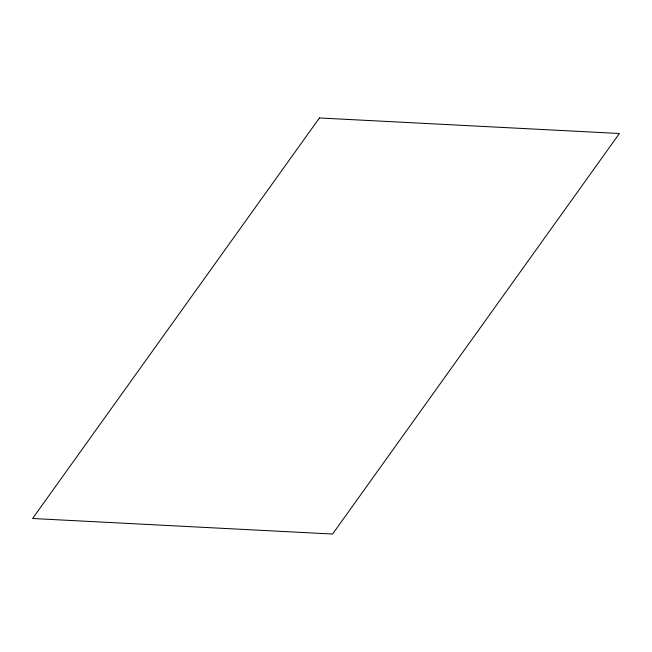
<?xml version="1.0" encoding="UTF-8"?>
<svg xmlns="http://www.w3.org/2000/svg" width="652" height="652" viewBox="0 0 652 652"><rect width="100%" height="100%" fill="white"/><g stroke="black" fill="none" stroke-linecap="round" stroke-linejoin="round"><path stroke-width="0.98" d="M319.423 117.963L32.6 518.503L332.577 534.037L619.4 133.497L319.423 117.963"/></g></svg>
